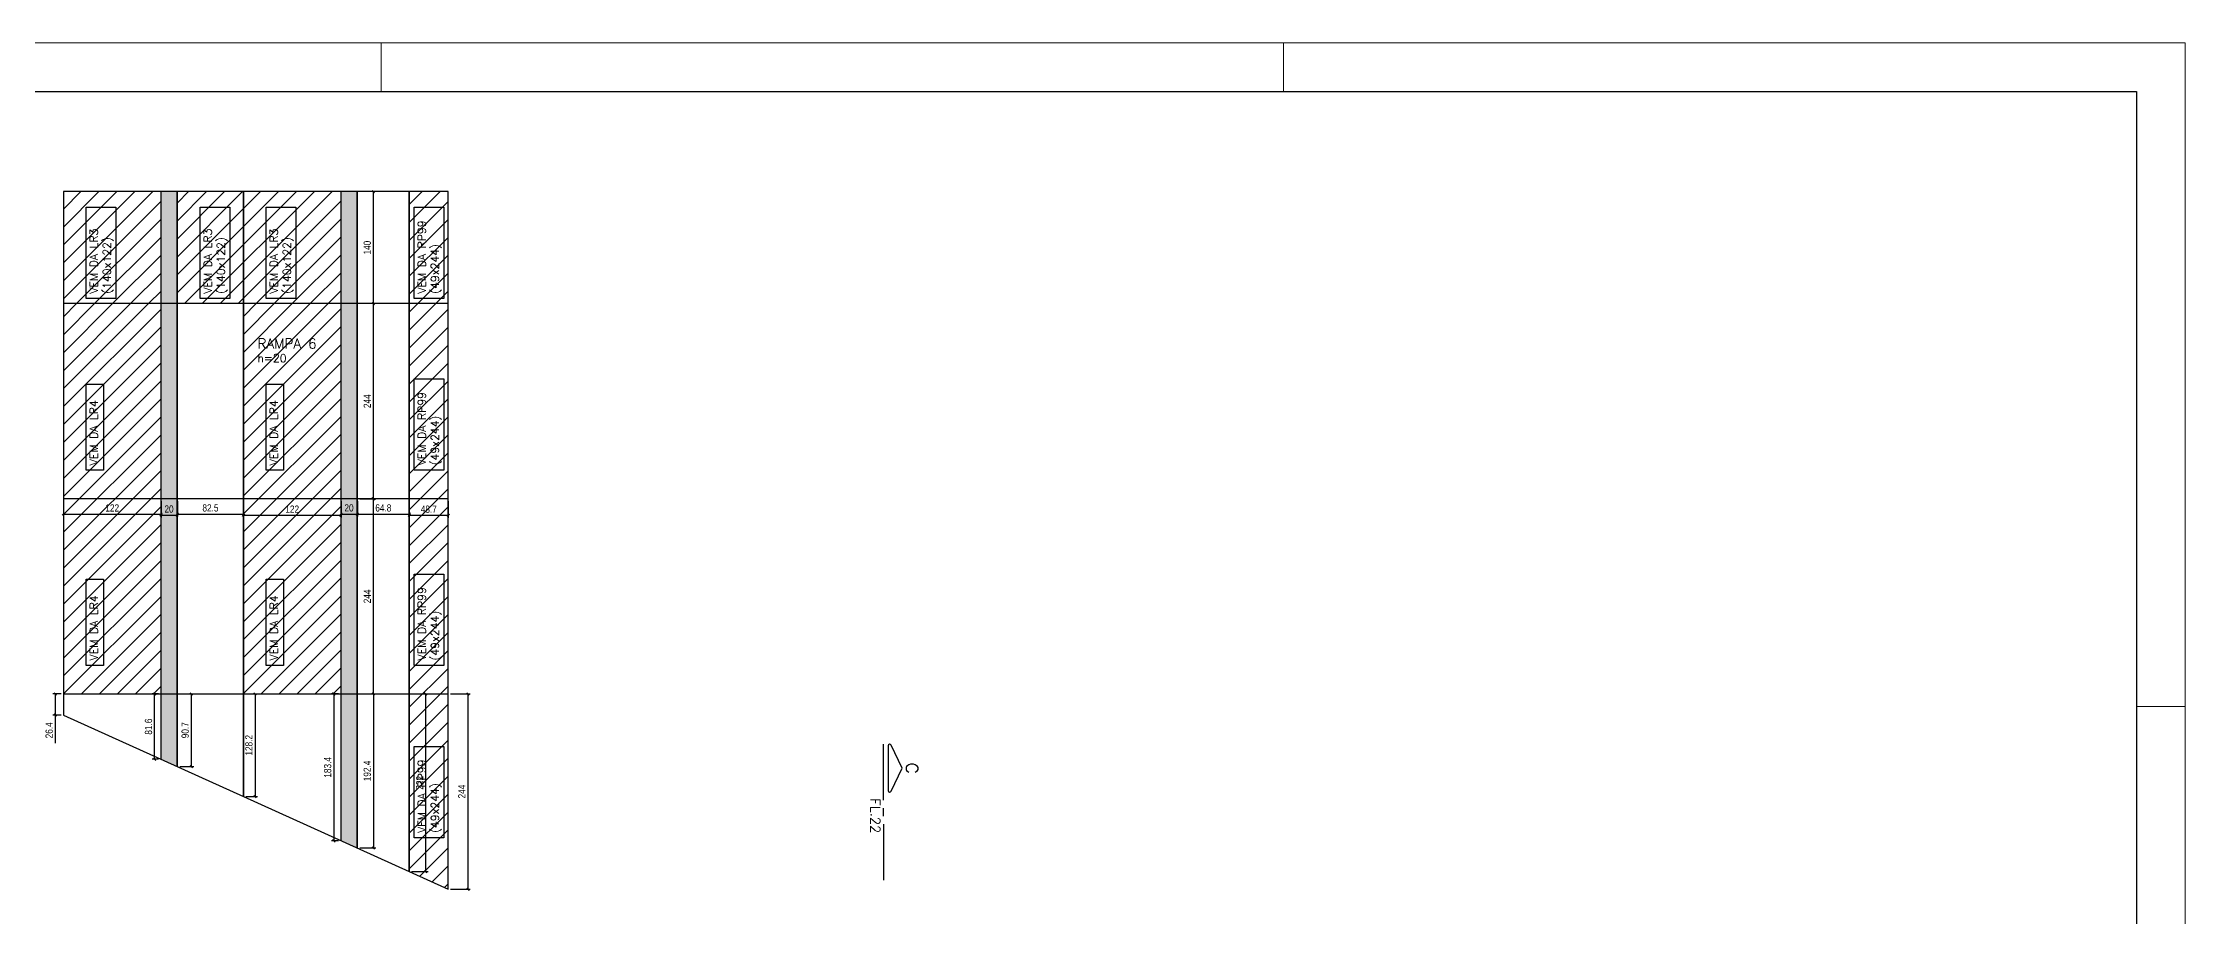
# Model space of a CAD drawing. Header units: millimetres. Extents: x 1860 to 8661, y -614 to 3837.
# Drawn here: x 5984 to 8661, y 2746 to 3837 of the extents above; entities that cross this region are included whole.
import ezdxf
from ezdxf.enums import TextEntityAlignment as Align

# ---------------------------------------------------------------- set-up
doc = ezdxf.new("R2010")
doc.units = ezdxf.units.MM
for name, color, linetype in [('COTA', 241, 'Continuous'), ('F-CORTE-INDICAÇÃO', 4, 'Continuous'), ('F-LAJES-DIM', 2, 'Continuous'), ('F-LAJES-NOME', 4, 'Continuous'), ('Painéis', 200, 'Continuous')]:
    doc.layers.add(name, color=color, linetype=linetype)
doc.layers.add('FOLHA', color=255, linetype='Continuous', lineweight=5)
doc.layers.add('Hachura', color=251, linetype='Continuous', lineweight=9)
doc.styles.add('COTA TECNICA-50', font='techl___.ttf', dxfattribs={"height": 9})
doc.styles.add('ROMANS', font='romans.shx')
doc.dimstyles.new('COTA PAINEL-50', dxfattribs={"dimtxt": 9, "dimasz": 3, "dimexe": 3, "dimexo": 3, "dimgap": 3, "dimtad": 1, "dimdec": 1, "dimzin": 12, "dimdsep": 46, "dimtxsty": 'COTA TECNICA-50', "dimblk1": 'OBLIQUE', "dimblk2": 'OBLIQUE', "dimsah": 1, "dimcen": 0.9, "dimclrd": 4, "dimclre": 4, "dimclrt": 240, "dimadec": 1, "dimazin": 3, "dimtfac": 1, "dimtdec": 1, "dimtmove": 0, "dimatfit": 3, "dimfxl": 1, "dimtolj": 1, "dimtzin": 12, "dimarcsym": 0})

# ---------------------------------------------------------------- blocks, each defined once
blk = doc.blocks.new('*U20')
at = {"layer": 'F-CORTE-INDICAÇÃO'}
for p, q in [((70, 0), (0, 0)), ((80, 0), (90, 0)), ((100, 0), (170, 0))]:
    blk.add_line(p, q, dxfattribs=at)
blk.add_lwpolyline([(112, 6, -0.802585), (111.2, 9.8), (140, 23.3), (168.8, 9.8, -0.802585), (168, 6)], format="xyb", close=True, dxfattribs=at)
at = {"layer": 'F-CORTE-INDICAÇÃO', "style": 'ROMANS'}
blk.add_attdef('CORTE', text='', height=15, dxfattribs=at).set_placement((140, 35.8), align=Align.MIDDLE_CENTER)
at = {"layer": 'F-CORTE-INDICAÇÃO', "color": 2, "style": 'ROMANS'}
blk.add_attdef('FOLHA', text='', height=12, dxfattribs=at).set_placement((80.5, -10), align=Align.MIDDLE_CENTER)
blk = doc.blocks.new('_Oblique')
at = {"color": 0, "linetype": 'ByBlock', "lineweight": -2}
blk.add_line((-0.5, -0.5), (0.5, 0.5), dxfattribs=at)
blk = doc.blocks.new('*D1013')
at = {"layer": 'COTA', "color": 4, "lineweight": -2, "transparency": 16777216}
for p, q in [((6009.3, 3264.3), (6009.3, 3245.3)), ((6009.3, 3248.3), (6131.3, 3248.3)), ((6131.3, 3264.3), (6131.3, 3245.3))]:
    blk.add_line(p, q, dxfattribs=at)
at = {"layer": 'Defpoints', "color": 0, "transparency": 16777216}
for p in [(6009.3, 3267.3), (6131.3, 3267.3), (6131.3, 3248.3)]:
    blk.add_point(p, dxfattribs=at)
at = {"layer": 'COTA', "color": 4, "lineweight": -2, "transparency": 16777216, "xscale": 3, "yscale": 3, "zscale": 3, "rotation": 180}
blk.add_blockref('_Oblique', (6009.3, 3248.3), dxfattribs=at)
at = {"layer": 'COTA', "color": 4, "lineweight": -2, "transparency": 16777216, "xscale": 3, "yscale": 3, "zscale": 3}
blk.add_blockref('_Oblique', (6131.3, 3248.3), dxfattribs=at)
at = {"layer": 'COTA', "color": 240, "transparency": 16777216, "insert": (6070.3, 3255.9), "char_height": 9, "attachment_point": 5, "style": 'COTA TECNICA-50'}
blk.add_mtext('\\A1;122', dxfattribs=at)
blk = doc.blocks.new('*D1014')
at = {"layer": 'COTA', "color": 4, "lineweight": -2, "transparency": 16777216}
for p, q in [((6131.3, 3262.9), (6131.3, 3244)), ((6131.3, 3247), (6151.3, 3247)), ((6151.3, 3264.3), (6151.3, 3244))]:
    blk.add_line(p, q, dxfattribs=at)
at = {"layer": 'Defpoints', "color": 0, "transparency": 16777216}
for p in [(6151.3, 3267.3), (6131.3, 3265.9), (6151.3, 3247)]:
    blk.add_point(p, dxfattribs=at)
at = {"layer": 'COTA', "color": 4, "lineweight": -2, "transparency": 16777216, "xscale": 3, "yscale": 3, "zscale": 3, "rotation": 180}
blk.add_blockref('_Oblique', (6131.3, 3247), dxfattribs=at)
at = {"layer": 'COTA', "color": 4, "lineweight": -2, "transparency": 16777216, "xscale": 3, "yscale": 3, "zscale": 3}
blk.add_blockref('_Oblique', (6151.3, 3247), dxfattribs=at)
at = {"layer": 'COTA', "color": 240, "transparency": 16777216, "insert": (6141.3, 3254.5), "char_height": 9, "attachment_point": 5, "style": 'COTA TECNICA-50'}
blk.add_mtext('\\A1;20', dxfattribs=at)
blk = doc.blocks.new('*D1015')
at = {"layer": 'COTA', "color": 4, "lineweight": -2, "transparency": 16777216}
for p, q in [((6151.8, 3264.3), (6151.8, 3245.3)), ((6151.8, 3248.3), (6234.3, 3248.3)), ((6234.3, 3264.3), (6234.3, 3245.3))]:
    blk.add_line(p, q, dxfattribs=at)
at = {"layer": 'Defpoints', "color": 0, "transparency": 16777216}
for p in [(6151.8, 3267.3), (6234.3, 3267.3), (6234.3, 3248.3)]:
    blk.add_point(p, dxfattribs=at)
at = {"layer": 'COTA', "color": 4, "lineweight": -2, "transparency": 16777216, "xscale": 3, "yscale": 3, "zscale": 3, "rotation": 180}
blk.add_blockref('_Oblique', (6151.8, 3248.3), dxfattribs=at)
at = {"layer": 'COTA', "color": 4, "lineweight": -2, "transparency": 16777216, "xscale": 3, "yscale": 3, "zscale": 3}
blk.add_blockref('_Oblique', (6234.3, 3248.3), dxfattribs=at)
at = {"layer": 'COTA', "color": 240, "transparency": 16777216, "insert": (6193.1, 3255.9), "char_height": 9, "attachment_point": 5, "style": 'COTA TECNICA-50'}
blk.add_mtext('\\A1;82.5', dxfattribs=at)
blk = doc.blocks.new('*D1016')
at = {"layer": 'COTA', "color": 4, "lineweight": -2, "transparency": 16777216}
for p, q in [((6234.3, 3262.8), (6234.3, 3243.9)), ((6234.3, 3246.9), (6356.3, 3246.9)), ((6356.3, 3264.3), (6356.3, 3243.9))]:
    blk.add_line(p, q, dxfattribs=at)
at = {"layer": 'Defpoints', "color": 0, "transparency": 16777216}
for p in [(6356.3, 3267.3), (6234.3, 3265.8), (6356.3, 3246.9)]:
    blk.add_point(p, dxfattribs=at)
at = {"layer": 'COTA', "color": 4, "lineweight": -2, "transparency": 16777216, "xscale": 3, "yscale": 3, "zscale": 3, "rotation": 180}
blk.add_blockref('_Oblique', (6234.3, 3246.9), dxfattribs=at)
at = {"layer": 'COTA', "color": 4, "lineweight": -2, "transparency": 16777216, "xscale": 3, "yscale": 3, "zscale": 3}
blk.add_blockref('_Oblique', (6356.3, 3246.9), dxfattribs=at)
at = {"layer": 'COTA', "color": 240, "transparency": 16777216, "insert": (6295.3, 3254.4), "char_height": 9, "attachment_point": 5, "style": 'COTA TECNICA-50'}
blk.add_mtext('\\A1;122', dxfattribs=at)
blk = doc.blocks.new('*D1017')
at = {"layer": 'COTA', "color": 4, "lineweight": -2, "transparency": 16777216}
for p, q in [((6356.3, 3264.3), (6356.3, 3245.3)), ((6356.3, 3248.3), (6376.3, 3248.3)), ((6376.3, 3264.3), (6376.3, 3245.3))]:
    blk.add_line(p, q, dxfattribs=at)
at = {"layer": 'Defpoints', "color": 0, "transparency": 16777216}
for p in [(6356.3, 3267.3), (6376.3, 3267.3), (6376.3, 3248.3)]:
    blk.add_point(p, dxfattribs=at)
at = {"layer": 'COTA', "color": 4, "lineweight": -2, "transparency": 16777216, "xscale": 3, "yscale": 3, "zscale": 3, "rotation": 180}
blk.add_blockref('_Oblique', (6356.3, 3248.3), dxfattribs=at)
at = {"layer": 'COTA', "color": 4, "lineweight": -2, "transparency": 16777216, "xscale": 3, "yscale": 3, "zscale": 3}
blk.add_blockref('_Oblique', (6376.3, 3248.3), dxfattribs=at)
at = {"layer": 'COTA', "color": 240, "transparency": 16777216, "insert": (6366.3, 3255.9), "char_height": 9, "attachment_point": 5, "style": 'COTA TECNICA-50'}
blk.add_mtext('\\A1;20', dxfattribs=at)
blk = doc.blocks.new('*D1018')
at = {"layer": 'COTA', "color": 4, "lineweight": -2, "transparency": 16777216}
for p, q in [((6376.8, 3264.3), (6376.8, 3245.3)), ((6376.8, 3248.3), (6441.6, 3248.3)), ((6441.6, 3264.3), (6441.6, 3245.3))]:
    blk.add_line(p, q, dxfattribs=at)
at = {"layer": 'Defpoints', "color": 0, "transparency": 16777216}
for p in [(6376.8, 3267.3), (6441.6, 3267.3), (6441.6, 3248.3)]:
    blk.add_point(p, dxfattribs=at)
at = {"layer": 'COTA', "color": 4, "lineweight": -2, "transparency": 16777216, "xscale": 3, "yscale": 3, "zscale": 3, "rotation": 180}
blk.add_blockref('_Oblique', (6376.8, 3248.3), dxfattribs=at)
at = {"layer": 'COTA', "color": 4, "lineweight": -2, "transparency": 16777216, "xscale": 3, "yscale": 3, "zscale": 3}
blk.add_blockref('_Oblique', (6441.6, 3248.3), dxfattribs=at)
at = {"layer": 'COTA', "color": 240, "transparency": 16777216, "insert": (6409.2, 3255.9), "char_height": 9, "attachment_point": 5, "style": 'COTA TECNICA-50'}
blk.add_mtext('\\A1;64.8', dxfattribs=at)
blk = doc.blocks.new('*D1019')
at = {"layer": 'COTA', "color": 4, "lineweight": -2, "transparency": 16777216}
for p, q in [((6441.6, 3262.6), (6441.6, 3243.7)), ((6441.6, 3246.7), (6490.3, 3246.7)), ((6490.3, 3264.3), (6490.3, 3243.7))]:
    blk.add_line(p, q, dxfattribs=at)
at = {"layer": 'Defpoints', "color": 0, "transparency": 16777216}
for p in [(6490.3, 3267.3), (6441.6, 3265.6), (6490.3, 3246.7)]:
    blk.add_point(p, dxfattribs=at)
at = {"layer": 'COTA', "color": 4, "lineweight": -2, "transparency": 16777216, "xscale": 3, "yscale": 3, "zscale": 3, "rotation": 180}
blk.add_blockref('_Oblique', (6441.6, 3246.7), dxfattribs=at)
at = {"layer": 'COTA', "color": 4, "lineweight": -2, "transparency": 16777216, "xscale": 3, "yscale": 3, "zscale": 3}
blk.add_blockref('_Oblique', (6490.3, 3246.7), dxfattribs=at)
at = {"layer": 'COTA', "color": 240, "transparency": 16777216, "insert": (6466, 3254.3), "char_height": 9, "attachment_point": 5, "style": 'COTA TECNICA-50'}
blk.add_mtext('\\A1;48.7', dxfattribs=at)
blk = doc.blocks.new('*D1020')
at = {"layer": 'COTA', "color": 4, "lineweight": -2, "transparency": 16777216}
for p, q in [((6128.3, 3023.3), (6120.3, 3023.3)), ((6123.3, 2941.7), (6123.3, 3023.3)), ((6128.3, 2941.7), (6120.3, 2941.7))]:
    blk.add_line(p, q, dxfattribs=at)
at = {"layer": 'Defpoints', "color": 0, "transparency": 16777216}
for p in [(6123.3, 3023.3), (6131.3, 3023.3), (6131.3, 2941.7)]:
    blk.add_point(p, dxfattribs=at)
at = {"layer": 'COTA', "color": 4, "lineweight": -2, "transparency": 16777216, "xscale": 3, "yscale": 3, "zscale": 3}
for p, rotation in [((6123.3, 3023.3), 90), ((6123.3, 2941.7), 270)]:
    blk.add_blockref('_Oblique', p, dxfattribs=dict(at, rotation=rotation))
at = {"layer": 'COTA', "color": 240, "transparency": 16777216, "insert": (6115.7, 2982.5), "char_height": 9, "attachment_point": 5, "rotation": 90, "style": 'COTA TECNICA-50'}
blk.add_mtext('\\A1;81.6', dxfattribs=at)
blk = doc.blocks.new('*D1021')
at = {"layer": 'COTA', "color": 4, "lineweight": -2, "transparency": 16777216}
for p, q in [((6006.3, 3023.3), (5996.1, 3023.3)), ((5999.1, 3023.3), (5999.1, 2996.9)), ((6006.3, 2996.9), (5996.1, 2996.9)), ((5999.1, 2996.9), (5999.1, 2961.9))]:
    blk.add_line(p, q, dxfattribs=at)
at = {"layer": 'Defpoints', "color": 0, "transparency": 16777216}
for p in [(6009.3, 3023.3), (5999.1, 2996.9), (6009.3, 2996.9)]:
    blk.add_point(p, dxfattribs=at)
at = {"layer": 'COTA', "color": 4, "lineweight": -2, "transparency": 16777216, "xscale": 3, "yscale": 3, "zscale": 3}
for p, rotation in [((5999.1, 3023.3), 90), ((5999.1, 2996.9), 270)]:
    blk.add_blockref('_Oblique', p, dxfattribs=dict(at, rotation=rotation))
at = {"layer": 'COTA', "color": 240, "transparency": 16777216, "insert": (5991.5, 2977.9), "char_height": 9, "attachment_point": 5, "rotation": 90, "style": 'COTA TECNICA-50'}
blk.add_mtext('\\A1;26.4', dxfattribs=at)
blk = doc.blocks.new('*D1022')
at = {"layer": 'COTA', "color": 4, "lineweight": -2, "transparency": 16777216}
for p, q in [((6154.8, 3023.3), (6172.2, 3023.3)), ((6169.2, 2932.6), (6169.2, 3023.3)), ((6154.8, 2932.6), (6172.2, 2932.6))]:
    blk.add_line(p, q, dxfattribs=at)
at = {"layer": 'Defpoints', "color": 0, "transparency": 16777216}
for p in [(6151.8, 3023.3), (6169.2, 3023.3), (6151.8, 2932.6)]:
    blk.add_point(p, dxfattribs=at)
at = {"layer": 'COTA', "color": 4, "lineweight": -2, "transparency": 16777216, "xscale": 3, "yscale": 3, "zscale": 3}
for p, rotation in [((6169.2, 3023.3), 90), ((6169.2, 2932.6), 270)]:
    blk.add_blockref('_Oblique', p, dxfattribs=dict(at, rotation=rotation))
at = {"layer": 'COTA', "color": 240, "transparency": 16777216, "insert": (6161.5, 2978), "char_height": 9, "attachment_point": 5, "rotation": 90, "style": 'COTA TECNICA-50'}
blk.add_mtext('\\A1;90.7', dxfattribs=at)
blk = doc.blocks.new('*D1023')
at = {"layer": 'COTA', "color": 4, "lineweight": -2, "transparency": 16777216}
for p, q in [((6237.3, 3023.3), (6251.8, 3023.3)), ((6248.8, 3023.3), (6248.8, 2895.1)), ((6237.3, 2895.1), (6251.8, 2895.1))]:
    blk.add_line(p, q, dxfattribs=at)
at = {"layer": 'Defpoints', "color": 0, "transparency": 16777216}
for p in [(6234.3, 3023.3), (6234.3, 2895.1), (6248.8, 2895.1)]:
    blk.add_point(p, dxfattribs=at)
at = {"layer": 'COTA', "color": 4, "lineweight": -2, "transparency": 16777216, "xscale": 3, "yscale": 3, "zscale": 3}
for p, rotation in [((6248.8, 3023.3), 90), ((6248.8, 2895.1), 270)]:
    blk.add_blockref('_Oblique', p, dxfattribs=dict(at, rotation=rotation))
at = {"layer": 'COTA', "color": 240, "transparency": 16777216, "insert": (6241.2, 2959.2), "char_height": 9, "attachment_point": 5, "rotation": 90, "style": 'COTA TECNICA-50'}
blk.add_mtext('\\A1;128.2', dxfattribs=at)
blk = doc.blocks.new('*D1024')
at = {"layer": 'COTA', "color": 4, "lineweight": -2, "transparency": 16777216}
for p, q in [((6353.3, 3023.3), (6344.3, 3023.3)), ((6347.3, 3023.3), (6347.3, 2839.9)), ((6353.3, 2839.9), (6344.3, 2839.9))]:
    blk.add_line(p, q, dxfattribs=at)
at = {"layer": 'Defpoints', "color": 0, "transparency": 16777216}
for p in [(6356.3, 3023.3), (6347.3, 2839.9), (6356.3, 2839.9)]:
    blk.add_point(p, dxfattribs=at)
at = {"layer": 'COTA', "color": 4, "lineweight": -2, "transparency": 16777216, "xscale": 3, "yscale": 3, "zscale": 3}
for p, rotation in [((6347.3, 3023.3), 90), ((6347.3, 2839.9), 270)]:
    blk.add_blockref('_Oblique', p, dxfattribs=dict(at, rotation=rotation))
at = {"layer": 'COTA', "color": 240, "transparency": 16777216, "insert": (6339.6, 2931.6), "char_height": 9, "attachment_point": 5, "rotation": 90, "style": 'COTA TECNICA-50'}
blk.add_mtext('\\A1;183.4', dxfattribs=at)
blk = doc.blocks.new('*D1025')
at = {"layer": 'COTA', "color": 4, "lineweight": -2, "transparency": 16777216}
for p, q in [((6379.8, 3023.3), (6399.7, 3023.3)), ((6396.7, 3023.3), (6396.7, 2830.9)), ((6379.8, 2830.9), (6399.7, 2830.9))]:
    blk.add_line(p, q, dxfattribs=at)
at = {"layer": 'Defpoints', "color": 0, "transparency": 16777216}
for p in [(6376.8, 3023.3), (6376.8, 2830.9), (6396.7, 2830.9)]:
    blk.add_point(p, dxfattribs=at)
at = {"layer": 'COTA', "color": 4, "lineweight": -2, "transparency": 16777216, "xscale": 3, "yscale": 3, "zscale": 3}
for p, rotation in [((6396.7, 3023.3), 90), ((6396.7, 2830.9), 270)]:
    blk.add_blockref('_Oblique', p, dxfattribs=dict(at, rotation=rotation))
at = {"layer": 'COTA', "color": 240, "transparency": 16777216, "insert": (6389.1, 2927.1), "char_height": 9, "attachment_point": 5, "rotation": 90, "style": 'COTA TECNICA-50'}
blk.add_mtext('\\A1;192.4', dxfattribs=at)
blk = doc.blocks.new('*D1026')
at = {"layer": 'COTA', "color": 4, "lineweight": -2, "transparency": 16777216}
for p, q in [((6444.6, 3023.3), (6465.1, 3023.3)), ((6462.1, 3023.3), (6462.1, 2801.3)), ((6444.6, 2801.3), (6465.1, 2801.3))]:
    blk.add_line(p, q, dxfattribs=at)
at = {"layer": 'Defpoints', "color": 0, "transparency": 16777216}
for p in [(6441.6, 3023.3), (6441.6, 2801.3), (6462.1, 2801.3)]:
    blk.add_point(p, dxfattribs=at)
at = {"layer": 'COTA', "color": 4, "lineweight": -2, "transparency": 16777216, "xscale": 3, "yscale": 3, "zscale": 3}
for p, rotation in [((6462.1, 3023.3), 90), ((6462.1, 2801.3), 270)]:
    blk.add_blockref('_Oblique', p, dxfattribs=dict(at, rotation=rotation))
at = {"layer": 'COTA', "color": 240, "transparency": 16777216, "insert": (6454.6, 2912.3), "char_height": 9, "attachment_point": 5, "rotation": 90, "style": 'COTA TECNICA-50'}
blk.add_mtext('\\A1;222', dxfattribs=at)
blk = doc.blocks.new('*D1027')
at = {"layer": 'COTA', "color": 4, "lineweight": -2, "transparency": 16777216}
for p, q in [((6493.3, 3023.3), (6517.9, 3023.3)), ((6514.9, 3023.3), (6514.9, 2779.3)), ((6493.3, 2779.3), (6517.9, 2779.3))]:
    blk.add_line(p, q, dxfattribs=at)
at = {"layer": 'Defpoints', "color": 0, "transparency": 16777216}
for p in [(6490.3, 3023.3), (6490.3, 2779.3), (6514.9, 2779.3)]:
    blk.add_point(p, dxfattribs=at)
at = {"layer": 'COTA', "color": 4, "lineweight": -2, "transparency": 16777216, "xscale": 3, "yscale": 3, "zscale": 3}
for p, rotation in [((6514.9, 3023.3), 90), ((6514.9, 2779.3), 270)]:
    blk.add_blockref('_Oblique', p, dxfattribs=dict(at, rotation=rotation))
at = {"layer": 'COTA', "color": 240, "transparency": 16777216, "insert": (6507.3, 2901.3), "char_height": 9, "attachment_point": 5, "rotation": 90, "style": 'COTA TECNICA-50'}
blk.add_mtext('\\A1;244', dxfattribs=at)
blk = doc.blocks.new('*D1028')
at = {"layer": 'COTA', "color": 4, "lineweight": -2, "transparency": 16777216}
for p, q in [((6379.8, 3267.3), (6399.7, 3267.3)), ((6396.7, 3023.3), (6396.7, 3267.3)), ((6379.8, 3023.3), (6399.7, 3023.3))]:
    blk.add_line(p, q, dxfattribs=at)
at = {"layer": 'Defpoints', "color": 0, "transparency": 16777216}
for p in [(6376.8, 3267.3), (6396.7, 3267.3), (6376.8, 3023.3)]:
    blk.add_point(p, dxfattribs=at)
at = {"layer": 'COTA', "color": 4, "lineweight": -2, "transparency": 16777216, "xscale": 3, "yscale": 3, "zscale": 3}
for p, rotation in [((6396.7, 3267.3), 90), ((6396.7, 3023.3), 270)]:
    blk.add_blockref('_Oblique', p, dxfattribs=dict(at, rotation=rotation))
at = {"layer": 'COTA', "color": 240, "transparency": 16777216, "insert": (6389.1, 3145.3), "char_height": 9, "attachment_point": 5, "rotation": 90, "style": 'COTA TECNICA-50'}
blk.add_mtext('\\A1;244', dxfattribs=at)
blk = doc.blocks.new('*D1029')
at = {"layer": 'COTA', "color": 4, "lineweight": -2, "transparency": 16777216}
for p, q in [((6396.7, 3267.3), (6396.7, 3511.3)), ((6379.8, 3267.3), (6399.7, 3267.3))]:
    blk.add_line(p, q, dxfattribs=at)
at = {"layer": 'Defpoints', "color": 0, "transparency": 16777216}
for p in [(6396.7, 3511.3), (6396.7, 3511.3), (6376.8, 3267.3)]:
    blk.add_point(p, dxfattribs=at)
at = {"layer": 'COTA', "color": 4, "lineweight": -2, "transparency": 16777216, "xscale": 3, "yscale": 3, "zscale": 3}
for p, rotation in [((6396.7, 3511.3), 90), ((6396.7, 3267.3), 270)]:
    blk.add_blockref('_Oblique', p, dxfattribs=dict(at, rotation=rotation))
at = {"layer": 'COTA', "color": 240, "transparency": 16777216, "insert": (6389.1, 3389.3), "char_height": 9, "attachment_point": 5, "rotation": 90, "style": 'COTA TECNICA-50'}
blk.add_mtext('\\A1;244', dxfattribs=at)
blk = doc.blocks.new('*D1030')
at = {"layer": 'COTA', "color": 4, "lineweight": -2, "transparency": 16777216}
blk.add_line((6396.7, 3511.3), (6396.7, 3651.3), dxfattribs=at)
at = {"layer": 'Defpoints', "color": 0, "transparency": 16777216}
for p in [(6396.7, 3651.3), (6396.7, 3651.3), (6396.7, 3511.3)]:
    blk.add_point(p, dxfattribs=at)
at = {"layer": 'COTA', "color": 4, "lineweight": -2, "transparency": 16777216, "xscale": 3, "yscale": 3, "zscale": 3}
for p, rotation in [((6396.7, 3651.3), 90), ((6396.7, 3511.3), 270)]:
    blk.add_blockref('_Oblique', p, dxfattribs=dict(at, rotation=rotation))
at = {"layer": 'COTA', "color": 240, "transparency": 16777216, "insert": (6389.1, 3581.3), "char_height": 9, "attachment_point": 5, "rotation": 90, "style": 'COTA TECNICA-50'}
blk.add_mtext('\\A1;140', dxfattribs=at)

msp = doc.modelspace()

# ---------------------------------------------------------------- hatches: boundary and pattern name
at = {"layer": 'Hachura', "linetype": 'ByBlock'}
h = msp.add_hatch(dxfattribs=at)
h.set_pattern_fill('ANSI31', color=256, scale=5)
h.paths.add_polyline_path([(6131.32, 3651.33), (6009.32, 3651.33), (6009.32, 3511.29), (6131.32, 3511.29)])
h.paths.add_polyline_path([(6151.82, 3511.29), (6234.32, 3511.29), (6234.32, 3651.33), (6151.82, 3651.33)])
h.paths.add_polyline_path([(6234.32, 3511.29), (6356.32, 3511.29), (6356.32, 3651.33), (6234.32, 3651.33)])
h = msp.add_hatch(color=256, dxfattribs=at)
h.dxf.hatch_style = 1
h.paths.add_polyline_path([(6131.32, 3511.29), (6151.32, 3511.29), (6151.32, 3651.33), (6131.32, 3651.33)])
h.paths.add_polyline_path([(6151.32, 3511.29), (6131.32, 3511.29), (6131.32, 3267.29), (6151.32, 3267.29)])
h.paths.add_polyline_path([(6151.32, 3267.29), (6131.32, 3267.29), (6131.32, 3023.29), (6151.32, 3023.29)])
h.paths.add_polyline_path([(6131.32, 2941.67), (6151.32, 2932.63), (6151.32, 3023.29), (6131.32, 3023.29)])
h = msp.add_hatch(color=256, dxfattribs=at)
h.dxf.hatch_style = 1
h.paths.add_polyline_path([(6356.32, 3511.29), (6376.32, 3511.29), (6376.32, 3651.33), (6356.32, 3651.33)])
h.paths.add_polyline_path([(6376.32, 3511.29), (6356.32, 3511.29), (6356.32, 3267.29), (6376.32, 3267.29)])
h.paths.add_polyline_path([(6376.32, 3267.29), (6356.32, 3267.29), (6356.32, 3023.29), (6376.32, 3023.29)])
h.paths.add_polyline_path([(6356.32, 2839.9), (6376.32, 2830.85), (6376.32, 3023.29), (6356.32, 3023.29)])
h = msp.add_hatch(dxfattribs=at)
h.set_pattern_fill('ANSI31', color=256, scale=5)
h.paths.add_polyline_path([(6490.32, 3023.29), (6441.62, 3023.29), (6441.62, 2801.32), (6490.32, 2779.29)])
h.paths.add_polyline_path([(6490.32, 3267.29), (6441.62, 3267.29), (6441.62, 3023.29), (6490.32, 3023.29)])
h.paths.add_polyline_path([(6441.62, 3267.29), (6490.32, 3267.29), (6490.32, 3511.29), (6441.62, 3511.29)])
h.paths.add_polyline_path([(6490.32, 3651.33), (6441.62, 3651.33), (6441.62, 3511.29), (6490.32, 3511.29)])
h = msp.add_hatch(dxfattribs=at)
h.set_pattern_fill('ANSI31', color=256, scale=5)
h.paths.add_polyline_path([(6131.32, 3511.29), (6009.32, 3511.29), (6009.32, 3267.29), (6131.32, 3267.29)])
h.paths.add_polyline_path([(6131.32, 3267.29), (6009.32, 3267.29), (6009.32, 3023.29), (6131.32, 3023.29)])
h.paths.add_polyline_path([(6356.32, 3267.29), (6234.32, 3267.29), (6234.32, 3023.29), (6356.32, 3023.29)])
h.paths.add_polyline_path([(6234.32, 3267.29), (6356.32, 3267.29), (6356.32, 3511.29), (6234.32, 3511.29)])

# ---------------------------------------------------------------- linework, layer by layer
at = {"color": 30}
for p, q in [((2012.11, 3776.4), (8600.49, 3776.4)), ((8600.49, 3776.4), (8600.49, -552.63))]:
    msp.add_line(p, q, dxfattribs=at)
at = {"layer": 'COTA'}
for points in [[(6037.85, 3517.61), (6037.85, 3631.75), (6074.72, 3631.75), (6074.72, 3517.61)], [(6180.35, 3517.61), (6180.35, 3631.75), (6217.22, 3631.75), (6217.22, 3517.61)], [(6262.85, 3517.61), (6262.85, 3631.75), (6299.72, 3631.75), (6299.72, 3517.61)], [(6447.85, 3517.61), (6447.85, 3631.75), (6484.72, 3631.75), (6484.72, 3517.61)], [(6037.85, 3303.08), (6037.85, 3410.82), (6059.39, 3410.82), (6059.39, 3303.08)], [(6262.85, 3303.08), (6262.85, 3410.82), (6284.39, 3410.82), (6284.39, 3303.08)], [(6447.85, 3303.08), (6447.85, 3417.21), (6484.72, 3417.21), (6484.72, 3303.08)], [(6037.85, 3059.08), (6037.85, 3166.82), (6059.39, 3166.82), (6059.39, 3059.08)], [(6262.85, 3059.08), (6262.85, 3166.82), (6284.39, 3166.82), (6284.39, 3059.08)], [(6447.85, 3059.08), (6447.85, 3173.21), (6484.72, 3173.21), (6484.72, 3059.08)], [(6447.85, 2843.52), (6447.85, 2957.66), (6484.72, 2957.66), (6484.72, 2843.52)]]:
    msp.add_lwpolyline(points, close=True, dxfattribs=at)
at = {"layer": 'FOLHA'}
for p, q in [((1859.7, 3837.36), (8661.45, 3837.36)), ((6406.48, 3837.36), (6406.48, 3776.4)), ((7534.31, 3837.36), (7534.31, 3776.4)), ((8661.45, 3837.36), (8661.45, -613.6)), ((8661.45, 3007.66), (8600.49, 3007.66))]:
    msp.add_line(p, q, dxfattribs=at)
at = {"layer": 'Painéis'}
for p, q in [((6131.32, 2941.67), (6131.32, 3651.33)), ((6151.32, 2932.63), (6151.32, 3651.33)), ((6151.82, 2932.63), (6151.82, 3651.33)), ((6356.32, 2839.9), (6356.32, 3651.33)), ((6376.32, 2830.85), (6376.32, 3651.33)), ((6376.82, 2830.85), (6376.82, 3651.33)), ((6490.32, 3511.29), (6009.32, 3511.29)), ((6490.32, 3267.29), (6009.32, 3267.29)), ((6490.32, 3023.29), (6009.32, 3023.29))]:
    msp.add_line(p, q, dxfattribs=at)
for points in [[(6234.32, 3651.33), (6009.32, 3651.33), (6009.32, 2996.86), (6234.32, 2895.08)], [(6234.32, 2895.08), (6441.62, 2801.32), (6441.62, 3651.33), (6234.32, 3651.33)], [(6490.32, 3651.33), (6441.62, 3651.33), (6441.62, 2801.32), (6490.32, 2779.29)]]:
    msp.add_lwpolyline(points, close=True, dxfattribs=at)

# ---------------------------------------------------------------- block references
at = {"layer": 'F-CORTE-INDICAÇÃO', "linetype": 'Continuous'}
ref = msp.add_blockref('*U20', (7034.27, 2790.57), dxfattribs=dict(at, xscale=-1, rotation=270))
ref.add_attrib('FOLHA', 'FL.22', dxfattribs={"color": 2, "height": 12, "rotation": 270, "style": 'ROMANS'}).set_placement((7024.27, 2871.02), align=Align.MIDDLE_CENTER)
ref.add_attrib('CORTE', 'C', dxfattribs={"height": 15, "rotation": 270, "style": 'ROMANS'}).set_placement((7070.03, 2930.57), align=Align.MIDDLE_CENTER)

# ---------------------------------------------------------------- texts
at = {"layer": 'COTA', "style": 'ROMANS'}
for s, p in [('VEM DA LR3', (6052.24, 3523.68)), ('(140x122)', (6068.72, 3523.68)), ('VEM DA LR3', (6194.74, 3523.68)), ('(140x122)', (6211.22, 3523.68)), ('VEM DA LR3', (6277.24, 3523.68)), ('(140x122)', (6293.72, 3523.68)), ('VEM DA RP99', (6462.25, 3523.68)), ('(49x244)', (6478.73, 3523.68)), ('VEM DA LR4', (6052.24, 3309.15)), ('VEM DA LR4', (6277.24, 3309.15)), ('VEM DA RP99', (6462.25, 3309.15)), ('(49x244)', (6478.73, 3309.15)), ('VEM DA LR4', (6052.24, 3065.15)), ('VEM DA LR4', (6277.24, 3065.15)), ('VEM DA RP99', (6462.25, 3065.15)), ('(49x244)', (6478.73, 3065.15)), ('VEM DA RP99', (6462.25, 2849.59)), ('(49x244)', (6478.73, 2849.59))]:
    msp.add_text(s, height=10, rotation=90, dxfattribs=at).set_placement(p)
at = {"layer": 'F-LAJES-DIM', "linetype": 'Continuous', "style": 'ROMANS'}
msp.add_text('h=20', height=10, dxfattribs=at).set_placement((6251.83, 3438.1))
at = {"layer": 'F-LAJES-NOME', "linetype": 'Continuous', "style": 'ROMANS'}
msp.add_text('RAMPA 6', height=12.5, dxfattribs=at).set_placement((6251.83, 3455.1))

# ---------------------------------------------------------------- dimensions: what is measured, and where the dimension line sits
at = {"layer": 'COTA'}
for base, p1, p2, picture, middle in [((6396.69, 3651.33), (6396.69, 3511.29), (6396.69, 3651.33), '*D1030', (6389.09, 3581.31)), ((6396.69, 3511.29), (6376.82, 3267.29), (6396.69, 3511.29), '*D1029', (6389.12, 3389.29))]:
    dim = msp.add_linear_dim(base=base, p1=p1, p2=p2, angle=90, dimstyle='COTA PAINEL-50', override={"dimtmove": 1}, dxfattribs=at)
    dim.commit()
    dim.dimension.update_dxf_attribs({"geometry": picture, "text_midpoint": middle})
for base, p1, p2, picture, middle in [((6131.32, 3248.32), (6009.32, 3267.29), (6131.32, 3267.29), '*D1013', (6070.32, 3255.88)), ((6234.32, 3248.32), (6151.82, 3267.29), (6234.32, 3267.29), '*D1015', (6193.07, 3255.94)), ((6441.62, 3248.32), (6376.82, 3267.29), (6441.62, 3267.29), '*D1018', (6409.22, 3255.94))]:
    dim = msp.add_linear_dim(base=base, p1=p1, p2=p2, dimstyle='COTA PAINEL-50', dxfattribs=at)
    dim.commit()
    dim.dimension.update_dxf_attribs({"geometry": picture, "text_midpoint": middle})
for base, p1, p2, picture, middle in [((6151.32, 3246.95), (6131.32, 3265.92), (6151.32, 3267.29), '*D1014', (6141.32, 3254.55)), ((6356.32, 3246.85), (6234.32, 3265.82), (6356.32, 3267.29), '*D1016', (6295.32, 3254.41)), ((6376.32, 3248.32), (6356.32, 3267.29), (6376.32, 3267.29), '*D1017', (6366.32, 3255.92)), ((6490.32, 3246.69), (6441.62, 3265.65), (6490.32, 3267.29), '*D1019', (6465.97, 3254.27))]:
    dim = msp.add_linear_dim(base=base, p1=p1, p2=p2, dimstyle='COTA PAINEL-50', override={"dimtmove": 1}, dxfattribs=at)
    dim.commit()
    dim.dimension.update_dxf_attribs({"geometry": picture, "text_midpoint": middle})
for base, p1, p2, picture, middle in [((6396.69, 3267.29), (6376.82, 3023.29), (6376.82, 3267.29), '*D1028', (6389.12, 3145.29)), ((5999.07, 2996.86), (6009.32, 3023.29), (6009.32, 2996.86), '*D1021', (5991.48, 2977.88)), ((6123.34, 3023.29), (6131.32, 2941.67), (6131.32, 3023.29), '*D1020', (6115.72, 2982.48)), ((6169.15, 3023.29), (6151.82, 2932.63), (6151.82, 3023.29), '*D1022', (6161.54, 2977.96)), ((6248.75, 2895.08), (6234.32, 3023.29), (6234.32, 2895.08), '*D1023', (6241.16, 2959.19)), ((6347.32, 2839.9), (6356.32, 3023.29), (6356.32, 2839.9), '*D1024', (6339.6, 2931.59)), ((6396.69, 2830.85), (6376.82, 3023.29), (6376.82, 2830.85), '*D1025', (6389.09, 2927.07)), ((6462.07, 2801.32), (6441.62, 3023.29), (6441.62, 2801.32), '*D1026', (6454.57, 2912.3)), ((6514.87, 2779.29), (6490.32, 3023.29), (6490.32, 2779.29), '*D1027', (6507.31, 2901.29))]:
    dim = msp.add_linear_dim(base=base, p1=p1, p2=p2, angle=90, dimstyle='COTA PAINEL-50', dxfattribs=at)
    dim.commit()
    dim.dimension.update_dxf_attribs({"geometry": picture, "text_midpoint": middle})

doc.saveas('drawing.dxf')
